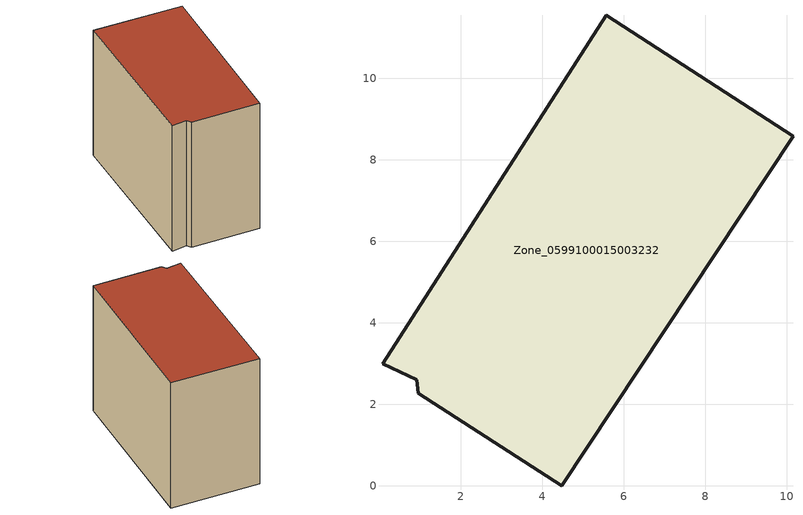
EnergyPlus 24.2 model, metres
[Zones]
Zone_0599100015003232
 floor ground (C_G): 0.07,2.99 5.57,11.54 10.15,8.57 4.47,0 0.95,2.26 0.92,2.59 z1.02
 wall outside (C_F): 4.47,0 10.15,8.57 5.57,11.54 0.07,2.99 0.92,2.59 0.95,2.26 4.47,0 z1.02:9.55
 roof outside (C_R): 5.57,11.54 0.07,2.99 0.92,2.59 0.95,2.26 4.47,0 10.15,8.57 z9.55
[BUILDING]
Pand.0599100015003232: North Axis=0; Terrain=City; Loads Convergence Tolerance Value=0.04; Temperature Convergence Tolerance Value=0.4; Solar Distribution=FullExterior; Maximum Number of Warmup Days=25; Minimum Number of Warmup Days=1
[Site:Location]
Rotterdam.The.Hague.AP_ZH_NLD Design_Conditions: Latitude=51.96; Longitude=4.45; Time Zone=1; Elevation=-4.5
[SITE:GROUNDTEMPERATURE:BUILDINGSURFACE]
18, 18, 18, 18, 18, 18, 18, 18, 18, 18, 18, 18
[MATERIAL] Thermal Absorptance=0.9; Solar Absorptance=0.7; Visible Absorptance=0.7
Name | Roughness | Thickness | Conductivity | Density | Specific Heat
G.TI.2006-2014 | MediumSmooth | 0.15 | 0.06 | 540 | 1210
F.TI.2006-2014 | Rough | 0.3 | 0.12 | 1920 | 840
R.TI.2006-2014 | MediumRough | 0.2 | 0.08 | 1500 | 1000
[CONSTRUCTION]
C_G: G.TI.2006-2014
C_F: F.TI.2006-2014
C_R: R.TI.2006-2014
[ZONE]
Zone_0599100015003232: Type=1; Multiplier=1; Ceiling Height=Autocalculate; Volume=Autocalculate; Floor Area=autocalculate; Part of Total Floor Area=Yes
[ZONEINFILTRATION:DESIGNFLOWRATE]
Infil_Zone_0599100015003232: Zone or ZoneList or Space or SpaceList=Zone_0599100015003232; Schedule=AlwaysOn; Design Flow Rate Calculation Method=Flow/Area; Flow Rate per Floor Area=0.0015; Constant Term Coefficient=1; Temperature Term Coefficient=0; Velocity Term Coefficient=0; Velocity Squared Term Coefficient=0
[HVACTEMPLATE:ZONE:IDEALLOADSAIRSYSTEM]
Zone_0599100015003232: Maximum Heating Supply Air Temperature=50; Minimum Cooling Supply Air Temperature=13; Maximum Heating Supply Air Humidity Ratio=0.0156; Minimum Cooling Supply Air Humidity Ratio=0.0077; Heating Limit=NoLimit; Cooling Limit=NoLimit; Dehumidification Control Type=ConstantSensibleHeatRatio; Cooling Sensible Heat Ratio=0.7; Dehumidification Setpoint=60; Humidification Control Type=None; Humidification Setpoint=30; Outdoor Air Method=None; Outdoor Air Flow Rate per Person=0.00944; Outdoor Air Flow Rate per Zone Floor Area=0; Outdoor Air Flow Rate per Zone=0; Demand Controlled Ventilation Type=None; Outdoor Air Economizer Type=NoEconomizer; Heat Recovery Type=None; Sensible Heat Recovery Effectiveness=0.7; Latent Heat Recovery Effectiveness=0.65
[ZONECONTROL:THERMOSTAT]
ThermostatControl_Zone_0599100015003232: Zone or ZoneList=Zone_0599100015003232; Control Type Schedule=DualSetpointControlType; Control 1=Thermostat_Zone_0599100015003232; Temperature Difference Between Cutout And Setpoint=0
[THERMOSTATSETPOINT:DUALSETPOINT]
Thermostat_Zone_0599100015003232: Heating Setpoint Temperature Schedule=HeatingSetpoint_Zone_0599100015003232; Cooling Setpoint Temperature Schedule=CoolingSetpoint_Zone_0599100015003232
[SCHEDULE:COMPACT]
HeatingSetpoint_Zone_0599100015003232: Through: 12/31, For: AllDays, Until: 24:00, 21
CoolingSetpoint_Zone_0599100015003232: Through: 12/31, For: AllDays, Until: 24:00, 24
DualSetpointControlType: Through: 12/31, For: AllDays, Until: 24:00, 4
AlwaysOn: Through: 12/31, For: AllDays, Until: 24:00, 1
